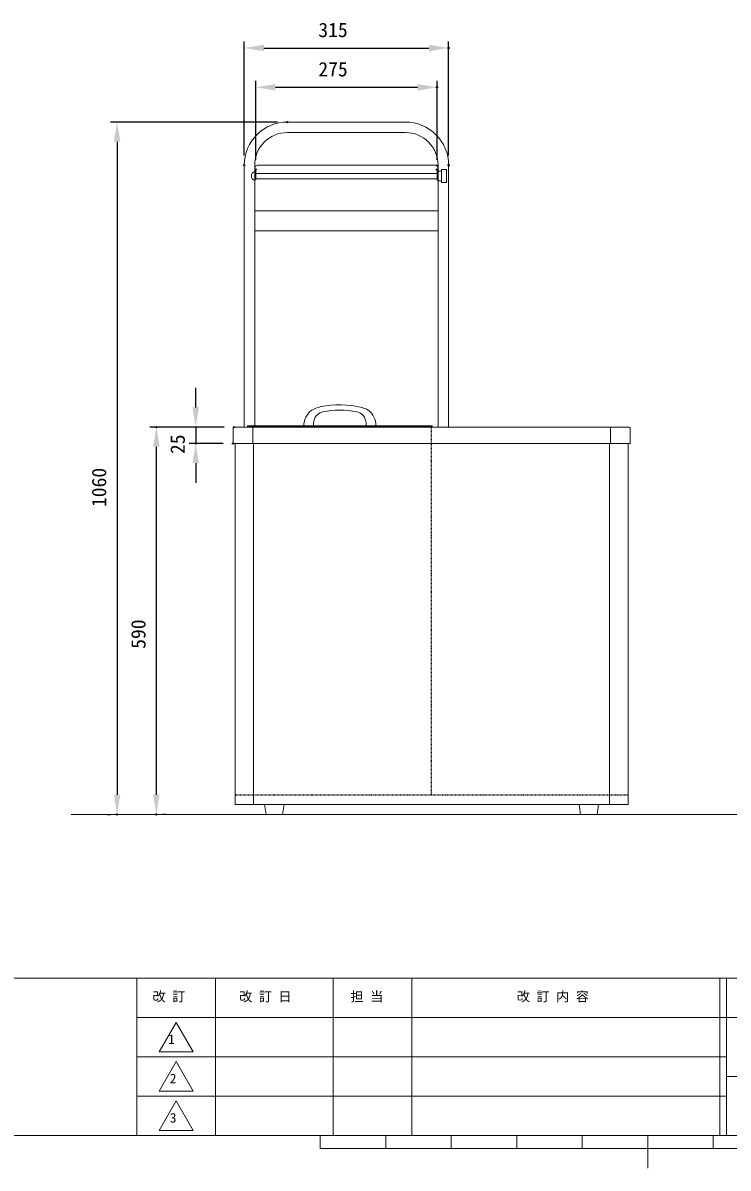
# Model space of a CAD drawing. Units: millimetres on the paper. Extents: x -203 to 203, y -143 to 143.
# Drawn here: x -95.4 to 12.3, y -143 to 31.8 of the extents above; entities that cross this region are included whole.
import ezdxf
from ezdxf.enums import TextEntityAlignment as Align

# ---------------------------------------------------------------- set-up
doc = ezdxf.new("R2010")
doc.units = ezdxf.units.MM
doc.header["$PDMODE"] = 32
doc.header["$PDSIZE"] = 0.2
doc.linetypes.add('USER1', pattern=[0.15748, 0.07874, -0.07874])
for name, color, linetype, lineweight in [('0-1_DIMENSION_LINES$02_DIMENSI', 7, 'Continuous', 25), ('0-3_DIMENSION_LINES$03_LINES', 7, 'Continuous', 18), ('0-4_DIMENSION_LINES$05_HIDE_LI', 7, 'USER1', 25), ('0-5_図面_FORMAT$01_WAKU$OUT_LINE', 6, 'Continuous', 18), ('0-6_図面_FORMAT$03_TEXT', 7, 'Continuous', 18), ('0-7_図面_FORMAT$01_WAKU$SUB_LINE', 7, 'Continuous', 18)]:
    doc.layers.add(name, color=color, linetype=linetype, lineweight=lineweight)
doc.layers.add('0-2_DEFPOINTS', color=7, linetype='Continuous')
doc.styles.add('ＭＳ ゴシック', font='')
doc.styles.get('ＭＳ ゴシック').set_extended_font_data('MS Gothic')

# ---------------------------------------------------------------- blocks, each defined once
blk = doc.blocks.new('D9')
at = {"layer": '0-1_DIMENSION_LINES$02_DIMENSI'}
for p, q in [((282, 243.24), (282, 249.239)), ((290.64, 237.24), (280, 237.24)), ((282, 237.24), (282, 232.24)), ((290.4, 232.24), (280, 232.24)), ((282, 226.24), (282, 220.241))]:
    blk.add_line(p, q, dxfattribs=at)
for points in [[(281, 243.24), (283, 243.24), (282, 237.24)], [(283, 226.24), (281, 226.24), (282, 232.24)]]:
    blk.add_solid(points, dxfattribs=at)
at = {"layer": '0-2_DEFPOINTS'}
for p in [(293.64, 237.24), (282, 232.24), (293.4, 232.24)]:
    blk.add_point(p, dxfattribs=at)
at = {"layer": '0-1_DIMENSION_LINES$02_DIMENSI', "style": 'ＭＳ ゴシック'}
blk.add_text('25', height=4.399, rotation=90, dxfattribs=at).set_placement((280, 229.026), align=Align.BOTTOM_LEFT)
blk = doc.blocks.new('D1')
at = {"layer": '0-1_DIMENSION_LINES$02_DIMENSI'}
for p, q in [((300.32, 318.9), (300.32, 343)), ((355.68, 318.9), (355.68, 343)), ((306.32, 341), (349.68, 341))]:
    blk.add_line(p, q, dxfattribs=at)
for points in [[(306.32, 342), (306.32, 340), (300.32, 341)], [(349.68, 340), (349.68, 342), (355.68, 341)]]:
    blk.add_solid(points, dxfattribs=at)
at = {"layer": '0-2_DEFPOINTS'}
for p in [(355.68, 341), (300.32, 315.9), (355.68, 315.9)]:
    blk.add_point(p, dxfattribs=at)
at = {"layer": '0-1_DIMENSION_LINES$02_DIMENSI', "style": 'ＭＳ ゴシック'}
blk.add_text('275', height=4.399, dxfattribs=at).set_placement((319.429, 343), align=Align.BOTTOM_LEFT)
blk = doc.blocks.new('D2')
at = {"layer": '0-1_DIMENSION_LINES$02_DIMENSI'}
for p, q in [((296.8, 320.2), (296.8, 355)), ((359.2, 320.2), (359.2, 355)), ((302.8, 353), (353.2, 353))]:
    blk.add_line(p, q, dxfattribs=at)
for points in [[(302.8, 354), (302.8, 352), (296.8, 353)], [(353.2, 352), (353.2, 354), (359.2, 353)]]:
    blk.add_solid(points, dxfattribs=at)
at = {"layer": '0-2_DEFPOINTS'}
for p in [(359.2, 353), (296.8, 317.2), (359.2, 317.2)]:
    blk.add_point(p, dxfattribs=at)
at = {"layer": '0-1_DIMENSION_LINES$02_DIMENSI', "style": 'ＭＳ ゴシック'}
blk.add_text('315', height=4.399, dxfattribs=at).set_placement((319.429, 355), align=Align.BOTTOM_LEFT)
blk = doc.blocks.new('D3')
at = {"layer": '0-1_DIMENSION_LINES$02_DIMENSI'}
for p, q in [((307, 330.4), (256, 330.4)), ((258, 324.4), (258, 125)), ((255, 119), (256, 119))]:
    blk.add_line(p, q, dxfattribs=at)
for points in [[(259, 324.4), (257, 324.4), (258, 330.4)], [(257, 125), (259, 125), (258, 119)]]:
    blk.add_solid(points, dxfattribs=at)
at = {"layer": '0-2_DEFPOINTS'}
for p in [(310, 330.4), (258, 119)]:
    blk.add_point(p, dxfattribs=at)
at = {"layer": '0-1_DIMENSION_LINES$02_DIMENSI', "style": 'ＭＳ ゴシック'}
blk.add_text('1060', height=4.399, rotation=90, dxfattribs=at).set_placement((256, 212.843), align=Align.BOTTOM_LEFT)
blk = doc.blocks.new('D4')
at = {"layer": '0-1_DIMENSION_LINES$02_DIMENSI'}
for p, q in [((290.64, 237.24), (268, 237.24)), ((270, 125), (270, 231.24)), ((273, 119), (272, 119))]:
    blk.add_line(p, q, dxfattribs=at)
for points in [[(271, 231.24), (269, 231.24), (270, 237.24)], [(269, 125), (271, 125), (270, 119)]]:
    blk.add_solid(points, dxfattribs=at)
at = {"layer": '0-2_DEFPOINTS'}
for p in [(270, 237.24), (293.64, 237.24), (270, 119)]:
    blk.add_point(p, dxfattribs=at)
at = {"layer": '0-1_DIMENSION_LINES$02_DIMENSI', "style": 'ＭＳ ゴシック'}
blk.add_text('590', height=4.399, rotation=90, dxfattribs=at).set_placement((268, 169.549), align=Align.BOTTOM_LEFT)

msp = doc.modelspace()

# ---------------------------------------------------------------- linework, layer by layer
at = {"layer": '0-3_DIMENSION_LINES$03_LINES'}
for p, q in [((-37, 16.7), (-55, 16.7)), ((-37, 15.1), (-55, 15.1)), ((-61.6, -29.88), (-61.6, 10.1)), ((-60, 10.1), (-60, -29.68)), ((-60, 9.6), (-60, 7.47)), ((-32.16, 8.85), (-59.84, 8.85)), ((-32.5, 10.1), (-59.5, 10.1)), ((-32.5, 10.1), (-32, 10.1)), ((-32, 10.1), (-32, -29.88)), ((-32, 9.6), (-32, 10.1)), ((-31.5, 9.2), (-32, 9.2)), ((-30.7, 9.45), (-31.5, 9.45)), ((-31.5, 9.45), (-31.5, 7.45)), ((-30.7, 9.45), (-30.7, 7.45)), ((-30.4, 10.1), (-30.4, -29.88)), ((-32.16, 8.05), (-59.84, 8.05)), ((-32.5, 8.05), (-59.5, 8.05)), ((-31.5, 7.7), (-32, 7.7)), ((-30.7, 7.45), (-31.5, 7.45)), ((-32, 3.135), (-60, 3.135)), ((-60, 0.1), (-32, 0.1)), ((-61.1, -29.68), (-61.1, -29.88)), ((-32.9, -29.68), (-61.1, -29.68)), ((-51.001, -29.28), (-51.001, -29.68)), ((-43.001, -29.28), (-43.001, -29.68)), ((-43.001, -29.68), (-41.501, -29.68)), ((-32.9, -29.68), (-32.9, -29.88)), ((-63.3, -30), (-63.3, -32.38)), ((-2.82, -29.88), (-63.18, -29.88)), ((-32.9, -29.78), (-61.1, -29.78)), ((-60.3, -32.38), (-60.3, -29.88)), ((-5.7, -29.88), (-5.7, -32.38)), ((-2.7, -30), (-2.7, -32.38)), ((-2.7, -32.38), (-63.3, -32.38)), ((-63, -32.38), (-63, -87.5)), ((-60.176, -32.38), (-60.176, -87.5)), ((-5.824, -32.38), (-5.824, -87.5)), ((-3, -87.5), (-3, -32.38)), ((-88, -89), (102, -89)), ((-63, -87.5), (-3, -87.5)), ((-58.25, -89), (-58.5, -87.5)), ((-58.25, -89), (-55.75, -89)), ((-55.5, -87.5), (-55.75, -89)), ((-10.25, -89), (-10.5, -87.5)), ((-10.25, -89), (-7.75, -89)), ((-7.5, -87.5), (-7.75, -89))]:
    msp.add_line(p, q, dxfattribs=at)
for points in [[(-60, 9.45), (-59.84, 9.45), (-59.84, 7.917)], [(-32, 9.45), (-32.16, 9.45), (-32.16, 7.917)], [(-52.501, -29.68), (-51.001, -29.68), (-43.001, -29.68)]]:
    msp.add_lwpolyline(points, dxfattribs=at)
for centre, radius, start, end in [((-55, 10.1), 6.6, 90, 180), ((-37, 10.1), 6.6, 0, 90), ((-55, 10.1), 5, 90, 180), ((-37, 10.1), 5, 0, 90), ((-59.76, 8.45), 0.74, 108.92464, 251.07536), ((-59.5, 9.6), 0.5, 90, 180), ((-32.5, 9.6), 0.5, 0, 90), ((-59.5, 7.55), 0.5, 90, 180), ((-32.5, 7.55), 0.5, 0, 90), ((-49.501, -29.68), 3, 126.87, 180), ((-49.305, -30.694), 3.955, 100.00401, 120.31), ((-49.201, -29.28), 1.8, 98.0774, 180), ((-47.001, -40.639), 14.159, 76.1055, 102.196), ((-47.001, -41.198), 13.918, 79.2334, 100.767), ((-44.801, -29.28), 1.8, 0, 81.9226), ((-44.697, -30.694), 3.955, 59.69, 73.9132), ((-44.501, -29.68), 3, 0, 53.1301), ((-63.18, -30), 0.12, 90, 180), ((-2.82, -30), 0.12, 0, 90)]:
    msp.add_arc(centre, radius, start, end, dxfattribs=at)
at = {"layer": '0-4_DIMENSION_LINES$05_HIDE_LI'}
for p, q in [((-33, -86), (-33, -29.88)), ((-63, -86), (-3, -86))]:
    msp.add_line(p, q, dxfattribs=at)
at = {"layer": '0-5_図面_FORMAT$01_WAKU$OUT_LINE'}
for p, q in [((198, -114), (-198, -114)), ((-78, -114), (-78, -138)), ((11, -114), (11, -138)), ((12, -114), (12, -138)), ((198, -120), (-78, -120)), ((-198, -138), (198, -138)), ((-50, -140), (-50, -138)), ((-40, -140), (-40, -138)), ((-30, -140), (-30, -138)), ((-20, -140), (-20, -138)), ((-10, -140), (-10, -138)), ((0, -138), (0, -143)), ((10, -140), (10, -138)), ((-50, -140), (50, -140))]:
    msp.add_line(p, q, dxfattribs=at)
at = {"layer": '0-6_図面_FORMAT$03_TEXT'}
for p, q in [((-72, -120.75), (-74.598, -125.25)), ((-69.402, -125.25), (-72, -120.75)), ((-74.598, -125.25), (-69.402, -125.25)), ((-72, -126.75), (-74.598, -131.25)), ((-69.402, -131.25), (-72, -126.75)), ((-74.598, -131.25), (-69.402, -131.25)), ((-72, -132.75), (-74.598, -137.25)), ((-69.402, -137.25), (-72, -132.75)), ((-74.598, -137.25), (-69.402, -137.25))]:
    msp.add_line(p, q, dxfattribs=at)
at = {"layer": '0-7_図面_FORMAT$01_WAKU$SUB_LINE'}
for p, q in [((-66, -114), (-66, -138)), ((-48, -114), (-48, -138)), ((-36, -114), (-36, -138)), ((12, -126), (-78, -126)), ((12, -129), (144, -129)), ((12, -132), (-78, -132))]:
    msp.add_line(p, q, dxfattribs=at)

# ---------------------------------------------------------------- block references
at = {"layer": '0-1_DIMENSION_LINES$02_DIMENSI', "xscale": 0.5, "yscale": 0.5}
for name in ['D2', 'D1', 'D3', 'D9', 'D4']:
    msp.add_blockref(name, (-210, -148.5), dxfattribs=at)

# ---------------------------------------------------------------- texts
at = {"layer": '0-6_図面_FORMAT$03_TEXT', "style": 'ＭＳ ゴシック'}
for s, p in [('改 訂', (-75.584, -117.98)), ('改 訂 日', (-62.361, -117.98)), ('担 当', (-45.371, -117.98)), ('改 訂 内 容', (-19.983, -117.964)), ('1', (-73.192, -124.497)), ('2', (-72.95, -130.497)), ('3', (-72.94, -136.497))]:
    msp.add_text(s, height=1.466, dxfattribs=at).set_placement(p, align=Align.BOTTOM_LEFT)

doc.saveas('drawing.dxf')
